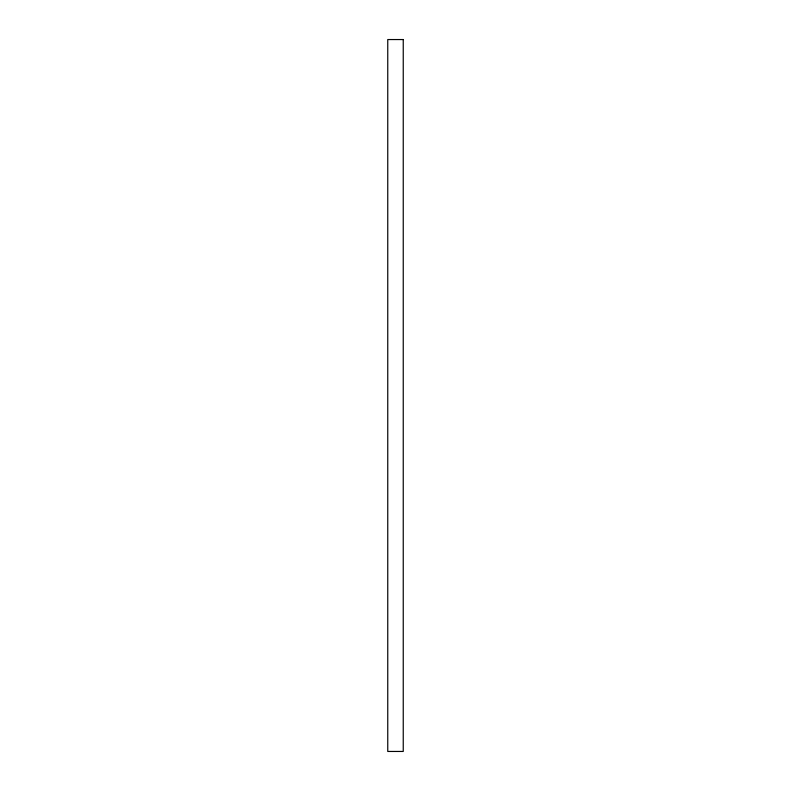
<?xml version="1.0" encoding="UTF-8"?>
<svg xmlns="http://www.w3.org/2000/svg" width="791" height="791" viewBox="0 0 791 791"><rect width="100%" height="100%" fill="white"/><g stroke="black" fill="none" stroke-linecap="round" stroke-linejoin="round"><path stroke-width="1.19" d="M403.242 39.55L387.758 39.55L387.758 751.45L403.242 751.45L403.242 39.55"/></g></svg>
